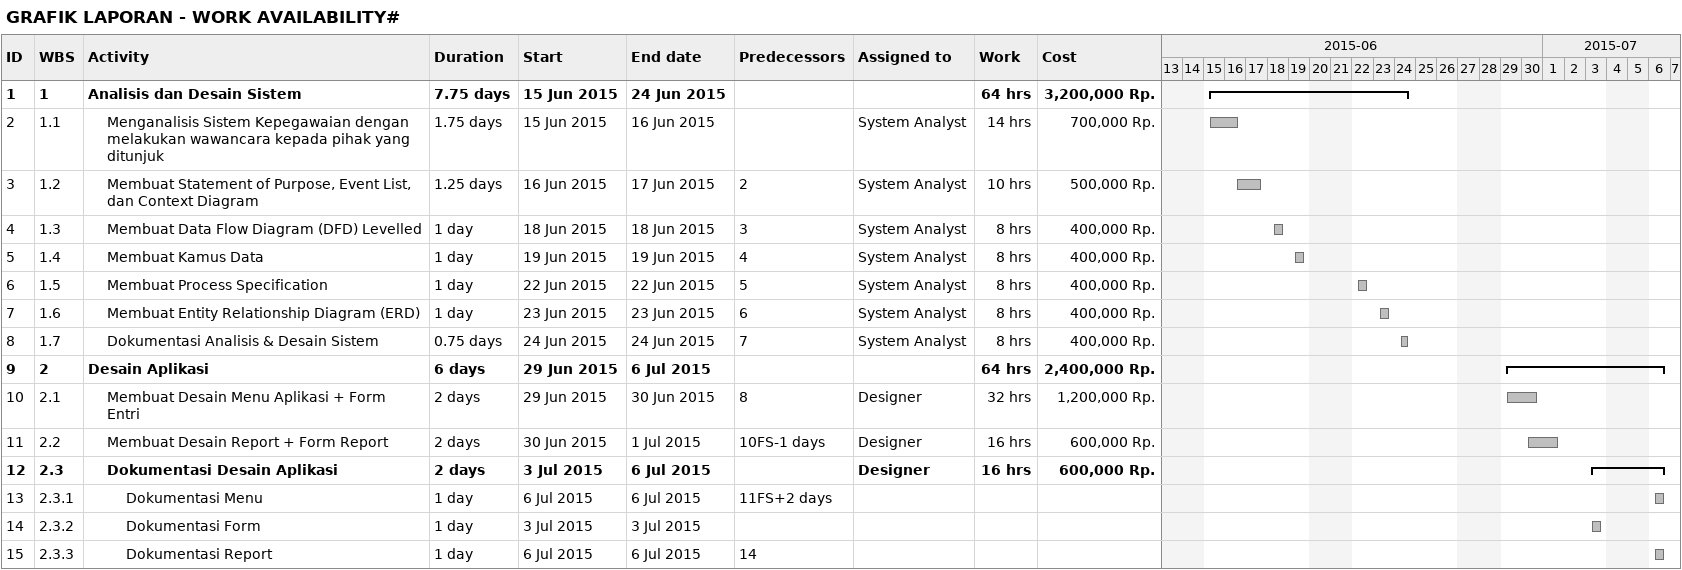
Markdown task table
GRAFIK LAPORAN - WORK AVAILABILITY#

| ID | WBS | Task | Duration | Start | Finish | Predecessors | Resources | Work (h) | Cost (Rp.) |
|---|---|---|---|---|---|---|---|---|---|
| 1 | 1 | **Analisis dan Desain Sistem** | 7.75d | 2015-06-15 | 2015-06-24 |  |  | 64 | 3200000 |
| 2 | 1.1 | Menganalisis Sistem Kepegawaian dengan melakukan wawancara kepada pihak yang ditunjuk | 1.75d | 2015-06-15 | 2015-06-16 |  | System Analyst | 14 | 700000 |
| 3 | 1.2 | Membuat Statement of Purpose, Event List, dan Context Diagram | 1.25d | 2015-06-16 | 2015-06-17 | 2 | System Analyst | 10 | 500000 |
| 4 | 1.3 | Membuat Data Flow Diagram (DFD) Levelled | 1d | 2015-06-18 | 2015-06-18 | 3 | System Analyst | 8 | 400000 |
| 5 | 1.4 | Membuat Kamus Data | 1d | 2015-06-19 | 2015-06-19 | 4 | System Analyst | 8 | 400000 |
| 6 | 1.5 | Membuat Process Specification | 1d | 2015-06-22 | 2015-06-22 | 5 | System Analyst | 8 | 400000 |
| 7 | 1.6 | Membuat Entity Relationship Diagram (ERD) | 1d | 2015-06-23 | 2015-06-23 | 6 | System Analyst | 8 | 400000 |
| 8 | 1.7 | Dokumentasi Analisis & Desain Sistem | 0.75d | 2015-06-24 | 2015-06-24 | 7 | System Analyst | 8 | 400000 |
| 9 | 2 | **Desain Aplikasi** | 6d | 2015-06-29 | 2015-07-06 |  |  | 64 | 2400000 |
| 10 | 2.1 | Membuat Desain Menu Aplikasi + Form Entri | 2d | 2015-06-29 | 2015-06-30 | 8 | Designer | 32 | 1200000 |
| 11 | 2.2 | Membuat Desain Report + Form Report | 2d | 2015-06-30 | 2015-07-01 | 10FS-1d | Designer | 16 | 600000 |
| 12 | 2.3 | **Dokumentasi Desain Aplikasi** | 2d | 2015-07-03 | 2015-07-06 |  | Designer | 16 | 600000 |
| 13 | 2.3.1 | Dokumentasi Menu | 1d | 2015-07-06 | 2015-07-06 | 11FS+2d |  |  |  |
| 14 | 2.3.2 | Dokumentasi Form | 1d | 2015-07-03 | 2015-07-03 |  |  |  |  |
| 15 | 2.3.3 | Dokumentasi Report | 1d | 2015-07-06 | 2015-07-06 | 14 |  |  |  |
